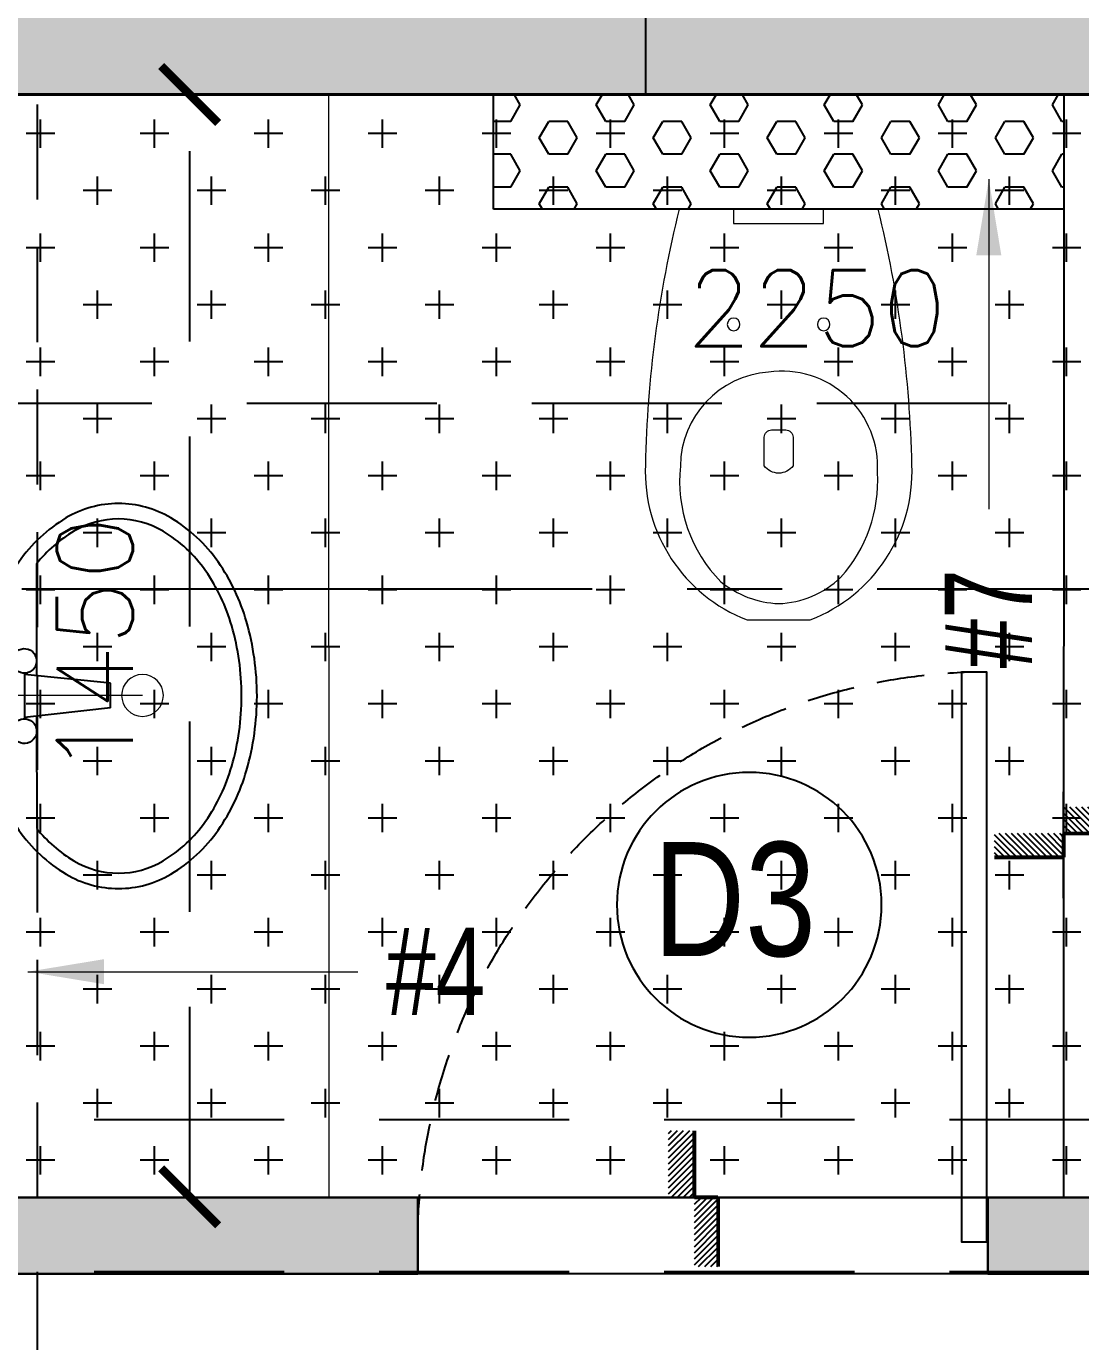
# Model space of a CAD drawing. Header units: millimetres. Extents: x 1167879 to 1231451, y -5731814 to -5645217.
# Drawn here: x 1209938 to 1211325, y -5723564 to -5721835 of the extents above; entities that cross this region are included whole.
import ezdxf
from ezdxf.enums import TextEntityAlignment as Align

# ---------------------------------------------------------------- set-up
doc = ezdxf.new("R2010")
doc.units = ezdxf.units.MM
doc.header["$LTSCALE"] = 1000
doc.header["$MEASUREMENT"] = 0
for name, pattern in [('2BHK-A - FRONT$0$( Hidden )', [0.375, 0.25, -0.125]), ('2BHK-A - FRONT$0$AUDIT_D_120904163729-0', [0]), ('2BHK-A - FRONT$0$HIDDEN', [0.375, 0.25, -0.125]), ('AUDIT_D_120904163729-0', [0]), ('T8(T9 IS SIMILAR) - DIMENSION & TEXTING$0$HIDDEN', [0.375, 0.25, -0.125]), ('T8(T9 IS SIMILAR)$0$$0$HIDDEN', [0.375, 0.25, -0.125]), ('T8_REFUGE COLUMNS$0$CENTER2', [1.125, 0.75, -0.125, 0.125, -0.125])]:
    doc.linetypes.add(name, pattern=pattern)
doc.layers.get('0').update_dxf_attribs({"linetype": 'AUDIT_D_120904163729-0'})
for name, color, linetype, lineweight in [('2BHK-A - FRONT$0$$0$a-TOI-fixtures', 251, 'Continuous', 0), ('2BHK-A - FRONT$0$a-TOI-fixtures', 251, 'Continuous', 0), ('2BHK-A - FRONT$0$A-WALL- 160', 6, 'Continuous', 30), ('T8(T9 IS SIMILAR) - DIMENSION & TEXTING$0$R0-18-10-2014-T1-1st Podium Floor Plan$0$Text', 2, 'Continuous', 0), ('T8(T9 IS SIMILAR)$0$D&W', 8, 'Continuous', 25)]:
    doc.layers.add(name, color=color, linetype=linetype, lineweight=lineweight)
for name, color, linetype in [('2BHK-A - FRONT$0$$0$ELEV.', 5, 'Continuous'), ('2BHK-A - FRONT$0$$0$LEDGE WALL', 5, 'Continuous'), ('2BHK-A - FRONT$0$A-HATCH -160', 251, '2BHK-A - FRONT$0$AUDIT_D_120904163729-0'), ('2BHK-A - FRONT$0$A-SANITARY', 2, 'Continuous'), ('2BHK-A - FRONT$0$a-tile drop', 3, 'Continuous'), ('2BHK-A - FRONT$0$A-TOI SUNK 50MM', 8, 'Continuous'), ('2BHK-A - FRONT$0$APT PLANS-typ$0$TILEDROP', 3, 'Continuous'), ('T8(T9 IS SIMILAR) - DIMENSION & TEXTING$0$A-DIMENSIONS', 2, 'T8(T9 IS SIMILAR) - DIMENSION & TEXTING$0$HIDDEN'), ('T8(T9 IS SIMILAR) - DIMENSION & TEXTING$0$a-window-no', 125, 'Continuous'), ('T8(T9 IS SIMILAR)$0$$6$a-beam 2', 50, 'Continuous'), ('T8(T9 IS SIMILAR)$0$S-BEAM', 20, 'T8(T9 IS SIMILAR)$0$$0$HIDDEN'), ('T8_REFUGE COLUMNS$0$A-CENTERLINE', 193, 'T8_REFUGE COLUMNS$0$CENTER2'), ('T8_REFUGE COLUMNS$0$A-RCC COLS', 3, 'Continuous'), ('T8_TYPICAL COLUMNS$0$A-RCC COLS', 3, 'Continuous')]:
    doc.layers.add(name, color=color, linetype=linetype)
doc.layers.add('T8_REFUGE COLUMNS$0$COL-HATCH', color=7, linetype='Continuous', lineweight=25, true_color=0xa3a3a3)
doc.layers.add('T8_TYPICAL COLUMNS$0$$0$COL-HATCH', color=7, linetype='Continuous', lineweight=25, true_color=0xa3a3a3)
doc.styles.add('T8(T9 IS SIMILAR) - DIMENSION & TEXTING$0$ARIAL ARROW', font='swisscl.ttf')
doc.styles.add('T8(T9 IS SIMILAR) - DIMENSION & TEXTING$0$LODHA STANDERD', font='sanss___.ttf')
doc.styles.add('T8(T9 IS SIMILAR) - DIMENSION & TEXTING$0$Romans 1', font='romans.shx', dxfattribs={"height": 100})
doc.styles.add('T8(T9 IS SIMILAR) - DIMENSION & TEXTING$0$Tahoma', font='tahoma.ttf')
doc.dimstyles.new('T8(T9 IS SIMILAR) - DIMENSION & TEXTING$0$ALPINE S', dxfattribs={"dimscale": 0, "dimtxt": 100, "dimasz": 75, "dimexe": 0, "dimexo": 0, "dimgap": 75, "dimtad": 1, "dimdec": 0, "dimzin": 0, "dimdsep": 46, "dimtxsty": 'T8(T9 IS SIMILAR) - DIMENSION & TEXTING$0$Romans 1', "dimblk": 'T8(T9 IS SIMILAR) - DIMENSION & TEXTING$0$_ArchTick', "dimcen": 0.09, "dimclrd": 256, "dimclre": 256, "dimclrt": 7, "dimadec": 0, "dimazin": 0, "dimtfac": 1, "dimtdec": 0, "dimtofl": 0, "dimtmove": 1, "dimatfit": 0, "dimldrblk": 'T8(T9 IS SIMILAR) - DIMENSION & TEXTING$0$_Open90', "dimfxl": 1, "dimtolj": 1, "dimtzin": 0, "dimarcsym": 0})
doc.dimstyles.new('T8(T9 IS SIMILAR) - DIMENSION & TEXTING$0$SAMATA STD', dxfattribs={"dimtxt": 100, "dimasz": 50, "dimexe": 50, "dimexo": 50, "dimgap": 10, "dimtad": 0, "dimdec": 0, "dimrnd": 5, "dimzin": 0, "dimdsep": 46, "dimtxsty": 'T8(T9 IS SIMILAR) - DIMENSION & TEXTING$0$Tahoma', "dimblk": 'T8(T9 IS SIMILAR) - DIMENSION & TEXTING$0$_Origin2', "dimcen": -50, "dimdle": 50, "dimclrd": 7, "dimclre": 7, "dimclrt": 7, "dimadec": 0, "dimazin": 0, "dimtfac": 1, "dimtdec": 0, "dimtmove": 1, "dimatfit": 3, "dimfxl": 150, "dimtfill": 1, "dimtolj": 1, "dimtzin": 0, "dimlwd": -1, "dimlwe": -1, "dimarcsym": 0})

# ---------------------------------------------------------------- blocks, each defined once
blk = doc.blocks.new('T8(T9 IS SIMILAR) - DIMENSION & TEXTING$0$WINDOW TAG')
at = {"layer": 'T8(T9 IS SIMILAR) - DIMENSION & TEXTING$0$a-window-no'}
blk.add_circle((0, 0), 174.0900956831736, dxfattribs=at)
at = {"layer": 'T8(T9 IS SIMILAR) - DIMENSION & TEXTING$0$a-window-no', "style": 'T8(T9 IS SIMILAR) - DIMENSION & TEXTING$0$LODHA STANDERD'}
blk.add_attdef('WINDOW', text='', height=150, dxfattribs=at).set_placement((11.34681474116587, 2.790841638110578), align=Align.MIDDLE_CENTER)
blk = doc.blocks.new('T8(T9 IS SIMILAR) - DIMENSION & TEXTING$0$_ArchTick')
at = {"color": 0, "linetype": 'ByBlock', "const_width": 0.15}
blk.add_lwpolyline([(-0.5, -0.5), (0.5, 0.5)], dxfattribs=at)
blk = doc.blocks.new('*D435')
at = {"layer": 'T8(T9 IS SIMILAR) - DIMENSION & TEXTING$0$A-DIMENSIONS', "linetype": 'T8(T9 IS SIMILAR) - DIMENSION & TEXTING$0$HIDDEN', "lineweight": -2, "transparency": 16777216}
for p, q in [((1209852.539134318, -5721924.383933118), (1209852.539134318, -5722330.378872018)), ((1212102.288915691, -5721924.38154075), (1212102.288915691, -5722330.378872018))]:
    blk.add_line(p, q, dxfattribs=at)
at = {"layer": 'T8(T9 IS SIMILAR) - DIMENSION & TEXTING$0$A-DIMENSIONS', "lineweight": -2, "transparency": 16777216}
blk.add_line((1209852.539134318, -5722330.378872018), (1212102.288915691, -5722330.378872018), dxfattribs=at)
at = {"layer": 'T8(T9 IS SIMILAR) - DIMENSION & TEXTING$0$A-DIMENSIONS', "linetype": 'ByBlock', "lineweight": -2, "transparency": 16777216, "xscale": 75, "yscale": 75, "zscale": 75, "rotation": 180}
blk.add_blockref('T8(T9 IS SIMILAR) - DIMENSION & TEXTING$0$_ArchTick', (1209852.539134318, -5722330.378872018), dxfattribs=at)
at = {"layer": 'T8(T9 IS SIMILAR) - DIMENSION & TEXTING$0$A-DIMENSIONS', "linetype": 'ByBlock', "lineweight": -2, "transparency": 16777216, "xscale": 75, "yscale": 75, "zscale": 75}
blk.add_blockref('T8(T9 IS SIMILAR) - DIMENSION & TEXTING$0$_ArchTick', (1212102.288915691, -5722330.378872018), dxfattribs=at)
at = {"layer": 'T8(T9 IS SIMILAR) - DIMENSION & TEXTING$0$A-DIMENSIONS', "color": 7, "linetype": 'ByBlock', "transparency": 16777216, "insert": (1210977.414025004, -5722205.378872018), "char_height": 100, "attachment_point": 5, "style": 'T8(T9 IS SIMILAR) - DIMENSION & TEXTING$0$Romans 1'}
blk.add_mtext('\\A1;2250', dxfattribs=at)
blk = doc.blocks.new('T8(T9 IS SIMILAR) - DIMENSION & TEXTING$0$_Open90')
at = {"color": 0, "linetype": 'ByBlock', "lineweight": -2}
for p, q in [((-0.5, 0.5), (0, 0)), ((0, 0), (-1, 0)), ((0, 0), (-0.5, -0.5))]:
    blk.add_line(p, q, dxfattribs=at)
blk = doc.blocks.new('*D436')
at = {"layer": 'T8(T9 IS SIMILAR) - DIMENSION & TEXTING$0$A-DIMENSIONS', "lineweight": -2, "transparency": 16777216}
blk.add_line((1210152.551364506, -5723374.027665367), (1210152.551364506, -5721924.383933118), dxfattribs=at)
at = {"layer": 'T8(T9 IS SIMILAR) - DIMENSION & TEXTING$0$A-DIMENSIONS', "linetype": 'ByBlock', "lineweight": -2, "transparency": 16777216, "xscale": 75, "yscale": 75, "zscale": 75}
for p, rotation in [((1210152.551364506, -5721924.383933118), 90), ((1210152.551364506, -5723374.027665367), 270)]:
    blk.add_blockref('T8(T9 IS SIMILAR) - DIMENSION & TEXTING$0$_ArchTick', p, dxfattribs=dict(at, rotation=rotation))
at = {"layer": 'T8(T9 IS SIMILAR) - DIMENSION & TEXTING$0$A-DIMENSIONS', "color": 7, "linetype": 'ByBlock', "transparency": 16777216, "insert": (1210027.551364506, -5722649.205799242), "char_height": 100, "attachment_point": 5, "rotation": 90, "style": 'T8(T9 IS SIMILAR) - DIMENSION & TEXTING$0$Romans 1'}
blk.add_mtext('\\A1;1450', dxfattribs=at)
blk = doc.blocks.new('T8(T9 IS SIMILAR) - DIMENSION & TEXTING$0$_Origin2')
at = {"color": 0, "linetype": 'ByBlock', "lineweight": -2}
blk.add_line((-0.5, 0), (-1, 0), dxfattribs=at)
for radius in [0.5, 0.25]:
    blk.add_circle((0, 0), radius, dxfattribs=at)
blk = doc.blocks.new('T8_REFUGE COLUMNS')
at = {"layer": 'T8_REFUGE COLUMNS$0$COL-HATCH', "linetype": 'ByBlock'}
h = blk.add_hatch(color=256, dxfattribs=at)
h.dxf.hatch_style = 1
h.paths.add_polyline_path([(1212262.069074492, -5721674.863253403), (1210752.069074492, -5721674.863253403), (1210752.069074492, -5721924.863253403), (1212262.069074492, -5721924.863253403)])
at = {"layer": 'T8_REFUGE COLUMNS$0$A-CENTERLINE'}
blk.add_line((1217431.825082135, -5722574.863446036), (1182156.903157666, -5722574.863446036), dxfattribs=at)
at = {"layer": 'T8_REFUGE COLUMNS$0$A-RCC COLS', "linetype": 'ByBlock'}
blk.add_lwpolyline([(1212262.069074492, -5721674.863253403), (1210752.069074492, -5721674.863253403), (1210752.069074492, -5721924.863253403), (1212262.069074492, -5721924.863253403)], close=True, dxfattribs=at)
blk = doc.blocks.new('T8_TYPICAL COLUMNS')
at = {"layer": 'T8_TYPICAL COLUMNS$0$$0$COL-HATCH', "linetype": 'ByBlock'}
h = blk.add_hatch(color=256, dxfattribs=at)
h.dxf.hatch_style = 1
h.paths.add_polyline_path([(1200282.240084554, -5721924.027665386), (1202692.264499909, -5721924.027665386), (1202692.264499909, -5721674.027665386), (1200282.240084554, -5721674.027665386)])
h.paths.add_polyline_path([(1209852.264499908, -5721674.027665386), (1212262.288915263, -5721674.027665386), (1212262.288915263, -5721924.027665386), (1209852.264499908, -5721924.027665386)])
at = {"layer": 'T8_TYPICAL COLUMNS$0$A-RCC COLS', "linetype": 'ByBlock'}
blk.add_lwpolyline([(1209852.264499908, -5721674.027665386), (1212262.288915263, -5721674.027665386), (1212262.288915263, -5721924.027665386), (1209852.264499908, -5721924.027665386)], close=True, dxfattribs=at)
blk.add_blockref('T8_REFUGE COLUMNS', (0, 0), dxfattribs=at)
blk = doc.blocks.new('2BHK-A - FRONT$0$$0$EWC 1-flat-3')
at = {"layer": '2BHK-A - FRONT$0$$0$a-TOI-fixtures', "ltscale": 1.5}
blk.add_line((130.9434098351729, 0), (-130.9434095305263, 0), dxfattribs=at)
for points in [[(-130.9434095305263, 0, -0.0551025148531305), (-175.2631416428846, 336.2381811605271, -0.3218266124509844), (-41.56879519967063, 540.0000000013234), (41.56879551159629, 539.9999999986766, -0.3218266125199904), (175.2631419462078, 336.238181097001, -0.0551025148447866), (130.9434098351729, 0, -27.68123868753246)], [(-13.15298694454427, 214.323847294701, -0.3914484966857894), (-129.3099293503406, 337.7054775856787, -0.2245854457087569), (-76.0964588804211, 489.8802656658536, -0.1606748710854163), (1.519924569e-07, 518.6838982568007, -0.1830162004783544), (81.56410437990148, 484.094283795268, -0.2014238574974507), (130.0282833025281, 346.419558727951, -0.4745073386495287), (-13.15298694454427, 214.323847294701, -2.927417017058934)], [(-9.473684057959195, 290.246520411002), (9.473684363046997, 290.246520411002, 0.4142135624012253), (18.94736857355009, 299.7202046215051), (18.94736857355009, 337.6149414635175, 0.4999999999751525), (-18.9473682674697, 337.6149414643998), (-18.9473682684623, 299.7202046215051, 0.4142135624076185), (-9.473684057959195, 290.246520411002, 0.5304978282697669)]]:
    blk.add_lwpolyline(points, format="xyb", dxfattribs=at)
at = {"layer": '2BHK-A - FRONT$0$$0$a-TOI-fixtures'}
blk.add_lwpolyline([(-59.21046387618538, 0.000297717259902), (-59.21046387618538, 18.94766613826609), (59.21058875510333, 18.94766613826609), (59.2104696644716, -0.000297717259902)], close=True, dxfattribs=at)
at = {"layer": '2BHK-A - FRONT$0$$0$a-TOI-fixtures', "ltscale": 1.5}
for centre in [(-59.21052616310046, 151.5789473680495), (59.21052646818825, 151.5789473680495)]:
    blk.add_circle(centre, 8.309231466615541, dxfattribs=at)
blk = doc.blocks.new('2BHK-A - FRONT$0$TILE DROP -x')
at = {"layer": '2BHK-A - FRONT$0$APT PLANS-typ$0$TILEDROP'}
h = blk.add_hatch(dxfattribs=at)
h.set_pattern_fill('ACET-2D-ANSI31', color=8, scale=90, angle=89.99999999999999, style=0)
h.set_pattern_definition([(135, (-851695.9139893535, 5365039.182609772), (-7.954951288348662, -7.954951288348659), [])])
h.paths.add_polyline_path([(-58323.94854449527, -19205.88290157635), (-58323.94854449527, -19023.73387729563), (-58261.51981097856, -19023.73387729563), (-58261.51981097856, -19205.88290157635)])
edge = h.paths.add_edge_path()
edge.add_line((-58323.94854449527, -19381.16774707194), (-58393.72960459582, -19381.16774707194))
edge.add_line((-58323.9485444997, -19205.88290157635), (-58323.94854449527, -19381.16774707194))
edge.add_line((-58393.08517707838, -19205.88290157635), (-58323.9485444997, -19205.88290157635))
edge.add_line((-58393.08517707464, -19381.16774707194), (-58393.08517707838, -19205.88290157635))
at = {"layer": '2BHK-A - FRONT$0$APT PLANS-typ$0$TILEDROP', "color": 1}
blk.add_line((-58153.93408855224, -19205.88290150836), (-58434.03095930733, -19205.88290150836), dxfattribs=at)
at = {"layer": '2BHK-A - FRONT$0$APT PLANS-typ$0$TILEDROP', "color": 20, "const_width": 10}
for points in [[(-58261.51981097856, -19205.88290157635), (-58261.51981097856, -19023.73387729563)], [(-58323.94854449527, -19381.16774707194), (-58323.94854449527, -19205.88290157635)], [(-58323.94854449527, -19205.88290157635), (-58261.51981097856, -19205.88290157635)]]:
    blk.add_lwpolyline(points, dxfattribs=at)
blk = doc.blocks.new('2BHK-A - FRONT$0$WB1')
at = {"layer": '2BHK-A - FRONT$0$A-SANITARY', "color": 0, "ltscale": 1000}
for p, q in [((190074.4275287154, -1779394.523975797), (190063.019396601, -1779507.923976208)), ((190106.8275287078, -1779394.523974904), (190119.8654006815, -1779507.92397464)), ((189917.4943719213, -1779491.723980205), (190064.6491297608, -1779491.723976149)), ((190118.0028475421, -1779491.723974677), (190265.3904244707, -1779491.723970615)), ((190061.4971828647, -1779507.923976249), (190121.387614416, -1779507.923974598))]:
    blk.add_line(p, q, dxfattribs=at)
at = {"layer": '2BHK-A - FRONT$0$A-SANITARY', "color": 0}
blk.add_line((190106.8275287078, -1779394.523974904), (190074.4275287154, -1779394.523975797), dxfattribs=at)
for centre, major_axis, ratio, start_param, end_param in [((190091.4423999565, -1779555.684945096), (-92.61307213520664, 341.5204657747267), 0.999999999024626, 6.018375225373153, 6.29892399455103), ((190091.4423999576, -1779555.684945106), (-92.61307213768049, 341.5204657838493), 0.9999999990614828, 5.737826456290803, 6.018375225385451), ((190067.1194749585, -1779471.273896596), (-69.6216237991494, 256.7370765237735), 0.9999999990593952, 0.0157386873768661, 0.3429919143429904), ((190115.7653203038, -1779471.273895255), (-69.6216238002675, 256.7370765278966), 0.9999999990565938, 5.410573229548953, 5.737826456279893), ((190067.1194749573, -1779471.273896601), (-64.32167227244054, 237.1929466050228), 0.9999999990200028, 0.0157386873661223, 0.3429919143466876), ((190091.4423999567, -1779555.684945094), (-87.31312060689758, 321.9763358500756), 0.999999999106361, 6.018375225394625, 6.298923994549972), ((190091.4423999598, -1779555.684945104), (-87.31312061007938, 321.9763358618085), 0.999999999062802, 5.737826456297902, 6.018375225392878), ((190115.7653203007, -1779471.273895252), (-64.32167226971646, 237.1929465949778), 0.9999999990515334, 5.410573229535954, 5.737826456264241), ((190029.9548044018, -1779417.849685759), (-52.58859086832027, 193.9259721518059), 0.9999999990646924, 0.3429919143267877, 0.7689323414650551), ((190152.9299879156, -1779417.849682363), (-52.5885908674133, 193.9259721484613), 0.9999999990362176, 4.984632802793965, 5.4105732295378), ((190029.9548044024, -1779417.849685753), (-47.2886393389909, 174.3818422233921), 0.999999999050284, 0.3429919143592025, 0.7689323414991902), ((190152.9299879136, -1779417.849682368), (-47.28863934102501, 174.3818422308929), 0.9999999990358628, 4.984632802809628, 5.410573229553857), ((189973.2400018245, -1779384.079879742), (-35.31275431202927, 130.2195038171953), 0.9999999990468084, 0.7689323414813815, 1.305986245472519), ((190209.6447886276, -1779384.079873225), (-35.31275431270032, 130.2195038196696), 0.999999999034842, 4.447578899073675, 4.984632802804931), ((189973.2400018235, -1779384.079879743), (-30.01280278418104, 110.6753738942434), 0.9999999990424933, 0.7689323414641666, 1.305986245453534), ((190209.6447886291, -1779384.079873225), (-30.01280278466949, 110.6753738960445), 0.9999999990274464, 4.447578899080568, 4.984632802806042), ((189973.2400018241, -1779384.07987974), (-35.31275431176152, 130.2195038162079), 0.9999999990494886, 1.305986245481042, 1.84304014922443), ((189973.2400018257, -1779384.079879741), (-30.01280278541712, 110.6753738988015), 0.9999999990109704, 1.305986245478195, 1.843040149201614), ((190209.6447886291, -1779384.079873226), (-30.01280278457673, 110.6753738957025), 0.9999999990363304, 3.91052499509682, 4.447578899087177), ((190209.6447886287, -1779384.079873225), (-35.3127543125276, 130.2195038190329), 0.9999999990416133, 3.910524995080509, 4.447578899069472), ((190029.9548025398, -1779350.310070598), (-47.28863933834624, 174.3818422210148), 0.9999999990745569, 1.843040149225194, 2.204940247538244), ((190152.9299860527, -1779350.310067207), (-47.28863934041713, 174.3818422286516), 0.9999999990631612, 3.548624896414187, 3.910524995057671), ((190029.9548025403, -1779350.310070598), (-52.5885908665655, 193.925972145335), 0.999999999067552, 1.843040149221424, 2.268980575974029), ((190152.9299860514, -1779350.310067207), (-52.5885908678603, 193.9259721501098), 0.9999999990584598, 3.484584567917583, 3.910524995062489), ((190045.2971828679, -1779507.923976697), (-4.239961222196913, 15.63530393806038), 0.9999999990786179, 6.018374833333987, 12.30156014051357), ((190137.587614413, -1779507.923974153), (-4.239961222096778, 15.63530393769116), 0.9999999991258478, 6.018374833345917, 12.3015601405255), ((190067.1194701524, -1779296.885857709), (-69.62162380041981, 256.7370765284583), 0.999999999054961, 2.268980575960653, 2.596233802687748), ((190115.7653154956, -1779296.885856371), (-69.62162379897522, 256.7370765231311), 0.9999999990310844, 3.157331340964725, 3.484584567939553), ((190091.4423904963, -1779212.474807869), (-92.6130721353317, 341.5204657751879), 0.9999999990419088, 2.596233802688454, 2.876782571788676), ((190091.4423904963, -1779212.474807869), (-92.61307213552791, 341.5204657759113), 0.9999999990618637, 2.876782571793717, 3.157331340960593)]:
    blk.add_ellipse(centre, major_axis=major_axis, ratio=ratio, start_param=start_param, end_param=end_param, dxfattribs=at)
blk = doc.blocks.new('2BHK-A - FRONT')
at = {"layer": '2BHK-A - FRONT$0$A-HATCH -160', "linetype": 'ByBlock'}
h = blk.add_hatch(dxfattribs=at)
h.set_pattern_fill('ZIGZAG', color=256, scale=250)
h.set_pattern_definition([(0, (0, 0), (31.25, 31.25), [31.25, -31.25]), (90, (31.25, 0), (-31.25, 31.25), [31.25, -31.25])])
h.paths.add_polyline_path([(1142149.48615181, -5723474.57567588), (1143849.558678093, -5723474.574905385), (1143849.558678093, -5723374.574905386), (1142149.48615181, -5723374.574905385)])
h.paths.add_polyline_path([(1144889.486164958, -5724474.575290454), (1144889.486138345, -5724574.575290545), (1147099.544620656, -5724574.575881324), (1147099.54462075, -5724474.575881391), (1145949.461151537, -5724474.219022865), (1145949.461151537, -5724374.219022865), (1145849.461151537, -5724374.219022865), (1145849.461089744, -5724474.575881232)])
h.paths.add_polyline_path([(1145949.461151537, -5723374.219022865), (1146849.188414096, -5723374.219022865), (1146849.188414096, -5723474.219022865), (1145949.461151537, -5723474.219022865)])
h.paths.add_polyline_path([(1147599.188414096, -5723474.219022866), (1148199.210160327, -5723474.219022866), (1148199.210160327, -5723374.219022865), (1147599.188414096, -5723374.219022865)])
h.paths.add_polyline_path([(1150399.48615181, -5721024.533658784), (1150499.48615181, -5721024.533658784), (1150499.48615181, -5721774.219821319), (1150399.48615181, -5721774.219821319)])
h.paths.add_polyline_path([(1150399.48615181, -5720124.533658784), (1150499.48615181, -5720124.533658784), (1150499.48615181, -5719224.624490853), (1150399.48615181, -5719224.624490853)])
h.paths.add_polyline_path([(1145549.395854206, -5721674.553244154), (1145649.395861317, -5721674.575290614), (1145649.416051474, -5721174.557254907), (1145649.354719705, -5721174.595142843), (1145649.433753255, -5721073.678773093), (1145549.393939232, -5721073.942505904)])
h.paths.add_polyline_path([(1148199.48615181, -5728684.219022865), (1148934.486151823, -5728684.219022865), (1148934.486151823, -5728584.219022865), (1148199.48615181, -5728584.219022865)])
h.paths.add_polyline_path([(1148449.48615181, -5721774.575289484), (1148849.48615181, -5721774.575289484), (1148849.48615181, -5721674.575290613), (1148449.48615181, -5721674.575290613)])
h.paths.add_polyline_path([(1150149.48615181, -5721674.575290613), (1150399.48615181, -5721674.575290613), (1150399.48615181, -5721774.575251671), (1150149.48615181, -5721774.575251671)])
h = blk.add_hatch(dxfattribs=at)
h.set_pattern_fill('ANSI32', color=256, scale=150)
h.set_pattern_definition([(45, (0, -0.5476252287626266), (-39.77475644174329, 39.7747564417433), []), (45, (26.51650425000116, -0.5476252306252718), (-39.77475644174329, 39.7747564417433), [])])
h.paths.add_polyline_path([(1145269.868589646, -5728524.219022865), (1145269.868589646, -5728684.219022865), (1144639.813997828, -5728684.219022865), (1144639.813997828, -5726829.506985649), (1144799.813997828, -5726829.506985649), (1144799.813997828, -5728524.219022865)])
h.paths.add_polyline_path([(1148934.486151823, -5727449.763931503), (1148934.482484802, -5727609.785357703), (1147999.48615181, -5727609.763931504), (1147999.48615181, -5727009.506985649), (1148159.48615181, -5727009.506985649), (1148159.48615181, -5727449.763931503)])
h.paths.add_polyline_path([(1147999.48615181, -5728684.219022865), (1147999.48615181, -5728524.219022865), (1147369.868589641, -5728524.219022865), (1147369.868589641, -5728684.219022865)])
edge = h.paths.add_edge_path()
edge.add_line((1151334.486151823, -5727449.763931503), (1151779.482429483, -5727449.763931503))
edge.add_line((1151779.482429483, -5727449.763931503), (1151779.489874137, -5727609.776332037))
edge.add_line((1151704.493596463, -5727609.776332037), (1151334.486151822, -5727609.788732571))
edge.add_line((1151334.486151823, -5727609.788732571), (1151334.486151823, -5727449.763931503))
h.paths.add_polyline_path([(1146264.486131188, -5719573.809734035), (1146424.486131162, -5719573.809734035), (1146424.486131147, -5719224.575290616), (1146264.486131175, -5719224.575290616)])
h.paths.add_polyline_path([(1145549.395862198, -5721834.394438124), (1145788.915917962, -5721834.394438124), (1145790.007535043, -5721674.575918513), (1145549.395854206, -5721674.576945555)])
h.paths.add_polyline_path([(1145949.461151537, -5721924.166834103), (1145949.461151537, -5722524.5747182), (1145789.461736455, -5722524.5747182), (1145789.461736455, -5721924.166834103)])
h.paths.add_polyline_path([(1144599.486151871, -5721924.575290613), (1144759.486151841, -5721924.575290613), (1144761.985566922, -5722524.574905386), (1144601.985566922, -5722524.574905386)])
h.paths.add_polyline_path([(1144599.485566922, -5723474.574905385), (1144599.485566922, -5723174.574905386), (1144759.485566922, -5723174.574905386), (1144759.485566922, -5723314.574905385), (1145789.461151537, -5723314.574905385), (1145789.461151537, -5723174.574905385), (1145949.461151537, -5723174.574905385), (1145949.461151537, -5723474.219022865)])
h = blk.add_hatch(dxfattribs=at)
h.set_pattern_fill('HEX', color=256, scale=200)
h.set_pattern_definition([(0, (0, 0), (0, 43.30127018922193), [25, -50]), (120, (0, 0), (-37.5, -21.65063509461095), [24.99999999999993, -49.99999999999986]), (59.99999999999999, (25, 0), (-37.49999999999999, 21.65063509461097), [25, -50])])
h.paths.add_polyline_path([(1147499.461151536, -5722074.859672816), (1147499.461151536, -5721924.573825537), (1147199.735682149, -5721924.577342349), (1147199.733265641, -5721924.57275087), (1146749.304945315, -5721924.570388213), (1146749.30494821, -5722074.859672815)])
at = {"layer": '2BHK-A - FRONT$0$A-TOI SUNK 50MM'}
h = blk.add_hatch(dxfattribs=at)
h.set_pattern_fill('CROSS', color=256, scale=300, style=0)
h.set_pattern_definition([(0, (0, -0.9035077504813671), (75, 75), [37.5, -112.5]), (90, (18.75, -19.65350775048137), (-74.99999999999999, 75), [37.5, -112.5])])
h.paths.add_polyline_path([(1142149.532807455, -5723374.574905385), (1144599.485566922, -5723374.574905385), (1144599.485566922, -5721924.931173136), (1142149.532807455, -5721924.931173136)])
h.paths.add_polyline_path([(1148199.2115174, -5723374.574905386), (1145949.461151536, -5723374.574905386), (1145949.461151536, -5721924.931173136), (1148199.2115174, -5721924.931173136)])
blk.add_lwpolyline([(1146850.286273803, -5723432.515509266), (1146850.286273803, -5722683.613368971), (1146883.819205456, -5722683.613368971), (1146883.819205456, -5723432.515509266)], close=True)
at = {"linetype": 'ByBlock'}
blk.add_lwpolyline([(1146849.188414096, -5723474.574905385), (1147599.188414096, -5723474.574905385), (1147599.188414096, -5723374.574905387), (1146849.188414096, -5723374.574905387)], close=True, dxfattribs=at)
at = {"color": 0, "linetype": '2BHK-A - FRONT$0$( Hidden )', "ltscale": 0.25}
blk.add_arc((1146849.188551926, -5723432.970200554), 750.0000000001191, 0.03473583627594365, 87.62698546048482, dxfattribs=at)
at = {"layer": '2BHK-A - FRONT$0$$0$ELEV.'}
blk.add_line((1146749.29642827, -5721924.740054201), (1146749.461151537, -5723374.574905384), dxfattribs=at)
at = {"layer": '2BHK-A - FRONT$0$$0$LEDGE WALL', "linetype": '2BHK-A - FRONT$0$HIDDEN', "ltscale": 0.5}
blk.add_line((1148099.2115174, -5723374.574905386), (1148099.2115174, -5721924.931173136), dxfattribs=at)
at = {"layer": '2BHK-A - FRONT$0$$0$LEDGE WALL'}
blk.add_lwpolyline([(1147499.461151536, -5722074.859672815), (1147499.458394147, -5721924.573238881), (1146749.304946763, -5721924.572110254), (1146749.304946763, -5722074.861394856)], close=True, dxfattribs=at)
at = {"layer": '2BHK-A - FRONT$0$A-TOI SUNK 50MM'}
for p, q in [((1146849.188414096, -5723374.574905385), (1147599.188414096, -5723374.574905385)), ((1146849.188414096, -5723374.574905386), (1147599.188414096, -5723374.574905387))]:
    blk.add_line(p, q, dxfattribs=at)
blk.add_lwpolyline([(1148199.2115174, -5723374.574905386), (1145949.461151536, -5723374.574905386), (1145949.461151536, -5721924.931173136), (1148199.2115174, -5721924.931173136)], close=True, dxfattribs=at)
at = {"layer": '2BHK-A - FRONT$0$a-TOI-fixtures'}
blk.add_line((1147715.790944022, -5723375.90350775), (1147716.000833556, -5721924.931173136), dxfattribs=at)
at = {"layer": '2BHK-A - FRONT$0$a-TOI-fixtures', "extrusion": (-3.533584594546655e-09, 2.530268180958372e-07, 0.999999999999968)}
blk.add_line((1147961.301157567, -5722714.210476454, -1.394724346015508e-07), (1148192.914852723, -5722714.24399485, 6.874352035390885e-07), dxfattribs=at)
blk.add_circle((1147961.301157565, -5722714.210476387, -1.452056725390046), 27.50689239474105, dxfattribs=at)
at = {"layer": '2BHK-A - FRONT$0$A-WALL- 160', "linetype": 'ByBlock'}
for p, q in [((1145949.461151537, -5723374.574905385), (1146849.188414096, -5723374.574905385)), ((1146849.188414096, -5723474.574905385), (1146849.188414096, -5723374.574905385)), ((1147599.188414096, -5723374.574905385), (1148199.48615181, -5723374.574905385)), ((1147599.188414096, -5723474.574905385), (1147599.188414096, -5723374.574905385)), ((1145789.461151537, -5723474.574905385), (1146849.188414096, -5723474.574905385)), ((1147599.188414096, -5723474.574905385), (1148199.48615181, -5723474.574905385))]:
    blk.add_line(p, q, dxfattribs=at)
at = {"layer": '2BHK-A - FRONT$0$$0$a-TOI-fixtures', "extrusion": (0, 0, -1), "xscale": -1, "zscale": -1, "rotation": 180}
blk.add_blockref('2BHK-A - FRONT$0$$0$EWC 1-flat-3', (-1147124.383052043, -5722074.860533835), dxfattribs=at)
at = {"layer": '2BHK-A - FRONT$0$a-tile drop'}
for p, xscale, yscale, zscale, rotation in [((1156352.23881946, -5752057.9043986), 0.4999999999999999, 0.4999999999999999, 0.4999999999999999, 269.9996795902024), ((1118073.199194229, -5732976.998257147), 0.5, 0.5, 0.5, 179.9996795902024)]:
    blk.add_blockref('2BHK-A - FRONT$0$TILE DROP -x', p, dxfattribs=dict(at, xscale=xscale, yscale=yscale, zscale=zscale, rotation=rotation))
at = {"layer": '2BHK-A - FRONT$0$a-TOI-fixtures', "extrusion": (-8.332674816222864e-18, 2.28211291144513e-17, -1), "zscale": -1, "rotation": 270.0082880866066}
blk.add_blockref('2BHK-A - FRONT$0$WB1', (631363.668176868, -5532366.187690266, 1.393322698195108e-07), dxfattribs=at)
blk = doc.blocks.new('T8(T9 IS SIMILAR) - DIMENSION & TEXTING')
at = {"layer": 'T8(T9 IS SIMILAR) - DIMENSION & TEXTING$0$a-window-no'}
ref = blk.add_blockref('T8(T9 IS SIMILAR) - DIMENSION & TEXTING$0$WINDOW TAG', (1210888.689060866, -5722989.894324999), dxfattribs=dict(at, xscale=-1))
ref.add_attrib('WINDOW', 'D3', dxfattribs={"height": 150, "style": 'T8(T9 IS SIMILAR) - DIMENSION & TEXTING$0$LODHA STANDERD', "width": 0.8}).set_placement((1210869.276402504, -5722982.370973075), align=Align.MIDDLE_CENTER)
at = {"layer": 'T8(T9 IS SIMILAR) - DIMENSION & TEXTING$0$R0-18-10-2014-T1-1st Podium Floor Plan$0$Text', "linetype": 'ByBlock', "style": 'T8(T9 IS SIMILAR) - DIMENSION & TEXTING$0$ARIAL ARROW'}
blk.add_text('#7', height=114.75, rotation=90, dxfattribs=at).set_placement((1211260.655179255, -5722679.21899579, 0.03283945015443235))
blk.add_text('#4', height=114.75, dxfattribs=at).set_placement((1210410.637041184, -5723134.658185077, 0.03283945015443235))
at = {"layer": 'T8(T9 IS SIMILAR) - DIMENSION & TEXTING$0$A-DIMENSIONS', "linetype": 'ByBlock'}
dim = blk.add_linear_dim(base=(1210152.551364506, -5721924.383933118), p1=(1210152.551364506, -5723374.027665367), p2=(1210152.551364506, -5721924.383933118), angle=90, dimstyle='T8(T9 IS SIMILAR) - DIMENSION & TEXTING$0$ALPINE S', override={"dimscale": 1, "dimfxl": 5, "dimarcsym": 1}, dxfattribs=at)
dim.commit()
dim.dimension.update_dxf_attribs({"geometry": '*D436', "text_midpoint": (1210027.551364506, -5722649.205799242)})
dim = blk.add_linear_dim(base=(1212102.288915691, -5722330.378872018), p1=(1209852.539134318, -5721924.383933118), p2=(1212102.288915691, -5721924.38154075), dimstyle='T8(T9 IS SIMILAR) - DIMENSION & TEXTING$0$ALPINE S', override={"dimscale": 1, "dimfxl": 5, "dimarcsym": 1}, dxfattribs=at)
dim.commit()
dim.dimension.update_dxf_attribs({"geometry": '*D435', "text_midpoint": (1210977.414025004, -5722205.378872018)})
at = {"layer": 'T8(T9 IS SIMILAR) - DIMENSION & TEXTING$0$R0-18-10-2014-T1-1st Podium Floor Plan$0$Text'}
for points in [[(1211203.846028343, -5722035.743942806), (1211203.873233126, -5722361.202608055), (1211203.846028343, -5722469.741251573)], [(1209939.768643015, -5723077.853795002), (1210265.227308265, -5723077.880999786), (1210373.765951782, -5723077.853795002)]]:
    blk.add_leader(points, dimstyle='T8(T9 IS SIMILAR) - DIMENSION & TEXTING$0$SAMATA STD', override={"dimscale": 1, "dimasz": 100, "dimclrd": 2, "dimfxlon": 1, "dimarcsym": 1}, dxfattribs=at)
blk = doc.blocks.new('T8(T9 IS SIMILAR)')
at = {"layer": 'T8(T9 IS SIMILAR)$0$D&W', "linetype": 'ByBlock'}
blk.add_blockref('T8_TYPICAL COLUMNS', (1.862645149230957e-09, 0), dxfattribs=at)
at = {"layer": 'T8(T9 IS SIMILAR)$0$D&W', "linetype": 'ByBlock', "xscale": -1}
blk.add_blockref('2BHK-A - FRONT', (2358051.750651717, -0.3562677530571818), dxfattribs=at)
at = {"layer": 'T8(T9 IS SIMILAR)$0$$6$a-beam 2', "linetype": 'ByBlock'}
blk.add_blockref('T8(T9 IS SIMILAR) - DIMENSION & TEXTING', (1.862645149230957e-09, 0), dxfattribs=at)
at = {"layer": 'T8(T9 IS SIMILAR)$0$S-BEAM'}
for p, q in [((1215901.960367038, -5723272.574159542, -0.02240105669000003), (1209852.281656965, -5723272.55955846, 0.04921229527976934)), ((1215901.95988433, -5723472.574159542, -0.02240105669000003), (1209852.281174256, -5723472.55955846, 0.04921229527976934)), ((1209951.891012981, -5723472.559798876, 0.04803315920025852), (1209951.885401561, -5724455.004321674, 0.07161335200005503))]:
    blk.add_line(p, q, dxfattribs=at)

msp = doc.modelspace()

# ---------------------------------------------------------------- block references
at = {"linetype": 'ByBlock'}
msp.add_blockref('T8(T9 IS SIMILAR) - DIMENSION & TEXTING', (0, 0), dxfattribs=at)

# ---------------------------------------------------------------- next in the draw order: block references
msp.add_blockref('T8(T9 IS SIMILAR)', (0, 0), dxfattribs=at)

doc.saveas('drawing.dxf')
